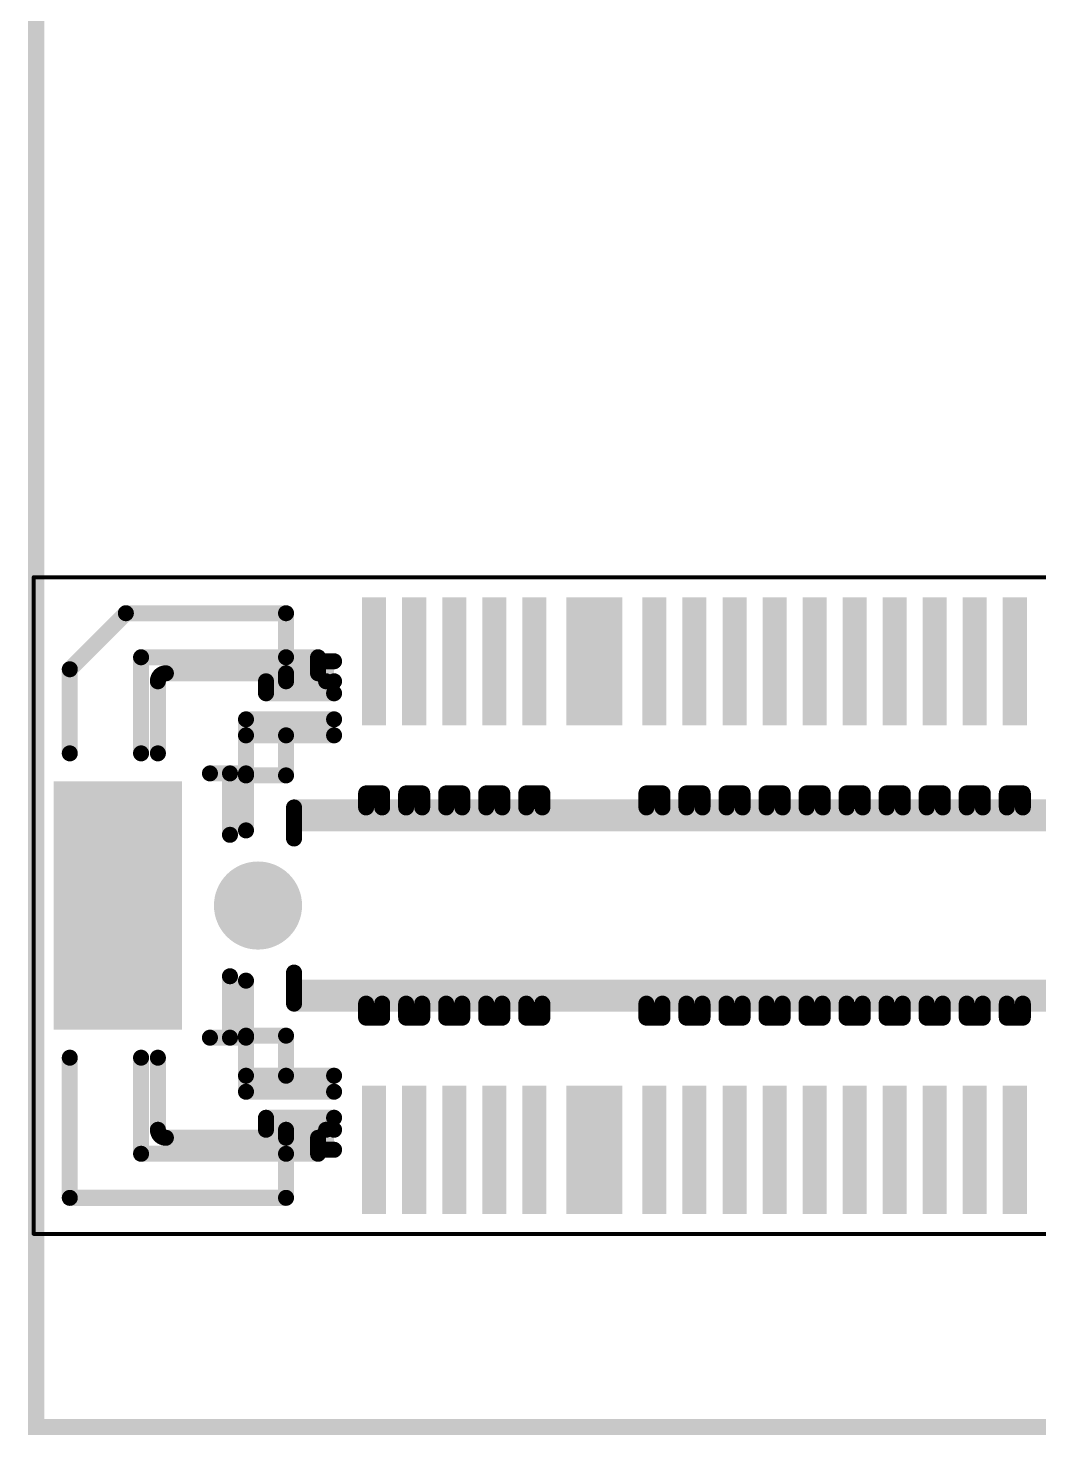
# Model space of a CAD drawing. Header units: millimetres. Extents: x -25.1 to 25.1, y -6.6 to 63.7.
# Drawn here: x -25.07 to -12.45, y -6.61 to 10.96 of the extents above; entities that cross this region are included whole.
import ezdxf

# ---------------------------------------------------------------- set-up
doc = ezdxf.new("R2010")
doc.units = ezdxf.units.MM
for name, color, linetype in [('Mechanical15', 3, 'Continuous'), ('PadHoleLayer', 1, 'Continuous'), ('TopLayer', 40, 'Continuous'), ('TopOverlay', 2, 'Continuous')]:
    doc.layers.add(name, color=color, linetype=linetype)

# ---------------------------------------------------------------- blocks, each defined once
blk = doc.blocks.new('Hirose')
at = {"const_width": 0.2}
blk.add_lwpolyline([(-24.97, -6.51), (24.958, -6.51), (24.958, 63.552), (-24.97, 63.552)], close=True, dxfattribs=at)
at = {"layer": 'Mechanical15', "const_width": 0.05}
for points in [[(-25, -4.1), (-25, 4.1)], [(-25, 4.1), (25, 4.1)], [(-25, -4.1), (25, -4.1)]]:
    blk.add_lwpolyline(points, dxfattribs=at)
at = {"layer": 'Mechanical15', "const_width": 0.025}
for points in [[(-25.013, 4.1, 1), (-24.988, 4.1, 1)], [(-25.013, 4.1, 1), (-24.988, 4.1, 1)], [(-25.013, -4.1, 1), (-24.988, -4.1, 1)], [(-25.013, -4.1, 1), (-24.988, -4.1, 1)]]:
    blk.add_lwpolyline(points, format="xyb", close=True, dxfattribs=at)
at = {"layer": 'PadHoleLayer', "const_width": 0.55}
blk.add_lwpolyline([(-22.475, 0, 1), (-21.925, 0, 1)], format="xyb", close=True, dxfattribs=at)
at = {"layer": 'TopLayer', "const_width": 0.25}
blk.add_lwpolyline([(-22.325, 0, 1), (-22.075, 0, 1)], format="xyb", close=True, dxfattribs=at)
at = {"layer": 'TopLayer'}
for points in [[(-20.9, 2.25), (-20.6, 2.25), (-20.9, 3.85), (-20.6, 3.85)], [(-20.4, 2.25), (-20.1, 2.25), (-20.4, 3.85), (-20.1, 3.85)], [(-19.9, 2.25), (-19.6, 2.25), (-19.9, 3.85), (-19.6, 3.85)], [(-19.4, 2.25), (-19.1, 2.25), (-19.4, 3.85), (-19.1, 3.85)], [(-18.9, 2.25), (-18.6, 2.25), (-18.9, 3.85), (-18.6, 3.85)], [(-18.35, 2.25), (-17.65, 2.25), (-18.35, 3.85), (-17.65, 3.85)], [(-17.4, 2.25), (-17.1, 2.25), (-17.4, 3.85), (-17.1, 3.85)], [(-16.9, 2.25), (-16.6, 2.25), (-16.9, 3.85), (-16.6, 3.85)], [(-16.4, 2.25), (-16.1, 2.25), (-16.4, 3.85), (-16.1, 3.85)], [(-15.9, 2.25), (-15.6, 2.25), (-15.9, 3.85), (-15.6, 3.85)], [(-15.4, 2.25), (-15.1, 2.25), (-15.4, 3.85), (-15.1, 3.85)], [(-14.9, 2.25), (-14.6, 2.25), (-14.9, 3.85), (-14.6, 3.85)], [(-14.4, 2.25), (-14.1, 2.25), (-14.4, 3.85), (-14.1, 3.85)], [(-13.9, 2.25), (-13.6, 2.25), (-13.9, 3.85), (-13.6, 3.85)], [(-13.4, 2.25), (-13.1, 2.25), (-13.4, 3.85), (-13.1, 3.85)], [(-12.9, 2.25), (-12.6, 2.25), (-12.9, 3.85), (-12.6, 3.85)], [(-24.75, -1.55), (-23.15, -1.55), (-24.75, 1.55), (-23.15, 1.55)], [(-20.9, -3.85), (-20.6, -3.85), (-20.9, -2.25), (-20.6, -2.25)], [(-20.4, -3.85), (-20.1, -3.85), (-20.4, -2.25), (-20.1, -2.25)], [(-19.9, -3.85), (-19.6, -3.85), (-19.9, -2.25), (-19.6, -2.25)], [(-19.4, -3.85), (-19.1, -3.85), (-19.4, -2.25), (-19.1, -2.25)], [(-18.9, -3.85), (-18.6, -3.85), (-18.9, -2.25), (-18.6, -2.25)], [(-18.35, -3.85), (-17.65, -3.85), (-18.35, -2.25), (-17.65, -2.25)], [(-17.4, -3.85), (-17.1, -3.85), (-17.4, -2.25), (-17.1, -2.25)], [(-16.9, -3.85), (-16.6, -3.85), (-16.9, -2.25), (-16.6, -2.25)], [(-16.4, -3.85), (-16.1, -3.85), (-16.4, -2.25), (-16.1, -2.25)], [(-15.9, -3.85), (-15.6, -3.85), (-15.9, -2.25), (-15.6, -2.25)], [(-15.4, -3.85), (-15.1, -3.85), (-15.4, -2.25), (-15.1, -2.25)], [(-14.9, -3.85), (-14.6, -3.85), (-14.9, -2.25), (-14.6, -2.25)], [(-14.4, -3.85), (-14.1, -3.85), (-14.4, -2.25), (-14.1, -2.25)], [(-13.9, -3.85), (-13.6, -3.85), (-13.9, -2.25), (-13.6, -2.25)], [(-13.4, -3.85), (-13.1, -3.85), (-13.4, -2.25), (-13.1, -2.25)], [(-12.9, -3.85), (-12.6, -3.85), (-12.9, -2.25), (-12.6, -2.25)]]:
    blk.add_solid(points, dxfattribs=at)
at = {"layer": 'TopOverlay', "const_width": 0.2}
for points in [[(-24.55, 2.95), (-23.85, 3.65)], [(-23.85, 3.65), (-21.85, 3.65)], [(-21.85, 3.1), (-21.85, 3.65)], [(-23.66, 3.1), (-21.45, 3.1)], [(-23.66, 1.9), (-23.66, 3.1)], [(-21.45, 2.9), (-21.45, 3.1)], [(-24.55, 1.9), (-24.55, 2.95)], [(-23.35, 2.9), (-21.45, 2.9)], [(-21.85, 2.8), (-21.85, 2.9)], [(-21.35, 2.8), (-21.35, 3.05)], [(-21.35, 3.05), (-21.25, 3.05)], [(-23.45, 1.9), (-23.45, 2.8)], [(-22.1, 2.65), (-22.1, 2.8)], [(-22.1, 2.8), (-21.25, 2.8)], [(-22.1, 2.65), (-21.25, 2.65)], [(-22.35, 2.325), (-21.25, 2.325)], [(-22.35, 0.938), (-22.35, 2.325)], [(-22.35, 2.125), (-21.25, 2.125)], [(-21.85, 1.625), (-21.85, 2.125)], [(-22.8, 1.65), (-22.35, 1.65)], [(-22.55, 0.883), (-22.55, 1.65)], [(-22.35, 1.625), (-21.85, 1.625)], [(-20.85, 1.346), (-20.85, 1.4)], [(-20.85, 1.4), (-20.65, 1.4)], [(-20.85, 1.225), (-20.85, 1.346)], [(-20.65, 1.346), (-20.65, 1.4)], [(-20.65, 1.225), (-20.65, 1.346)], [(-20.35, 1.346), (-20.35, 1.4)], [(-20.35, 1.4), (-20.15, 1.4)], [(-20.35, 1.225), (-20.35, 1.346)], [(-20.15, 1.346), (-20.15, 1.4)], [(-20.15, 1.225), (-20.15, 1.346)], [(-19.85, 1.346), (-19.85, 1.4)], [(-19.85, 1.4), (-19.65, 1.4)], [(-19.85, 1.225), (-19.85, 1.346)], [(-19.65, 1.346), (-19.65, 1.4)], [(-19.65, 1.225), (-19.65, 1.346)], [(-19.35, 1.346), (-19.35, 1.4)], [(-19.35, 1.4), (-19.15, 1.4)], [(-19.35, 1.225), (-19.35, 1.346)], [(-19.15, 1.346), (-19.15, 1.4)], [(-19.15, 1.225), (-19.15, 1.346)], [(-18.85, 1.346), (-18.85, 1.4)], [(-18.85, 1.4), (-18.65, 1.4)], [(-18.85, 1.225), (-18.85, 1.346)], [(-18.65, 1.346), (-18.65, 1.4)], [(-18.65, 1.225), (-18.65, 1.346)], [(-17.35, 1.346), (-17.35, 1.4)], [(-17.35, 1.4), (-17.15, 1.4)], [(-17.35, 1.225), (-17.35, 1.346)], [(-17.15, 1.346), (-17.15, 1.4)], [(-17.15, 1.225), (-17.15, 1.346)], [(-16.85, 1.346), (-16.85, 1.4)], [(-16.85, 1.4), (-16.65, 1.4)], [(-16.85, 1.225), (-16.85, 1.346)], [(-16.65, 1.346), (-16.65, 1.4)], [(-16.65, 1.225), (-16.65, 1.346)], [(-16.35, 1.346), (-16.35, 1.4)], [(-16.35, 1.4), (-16.15, 1.4)], [(-16.35, 1.225), (-16.35, 1.346)], [(-16.15, 1.346), (-16.15, 1.4)], [(-16.15, 1.225), (-16.15, 1.346)], [(-15.85, 1.346), (-15.85, 1.4)], [(-15.85, 1.4), (-15.65, 1.4)], [(-15.85, 1.225), (-15.85, 1.346)], [(-15.65, 1.346), (-15.65, 1.4)], [(-15.65, 1.225), (-15.65, 1.346)], [(-15.35, 1.346), (-15.35, 1.4)], [(-15.35, 1.4), (-15.15, 1.4)], [(-15.35, 1.225), (-15.35, 1.346)], [(-15.15, 1.346), (-15.15, 1.4)], [(-15.15, 1.225), (-15.15, 1.346)], [(-14.85, 1.346), (-14.85, 1.4)], [(-14.85, 1.4), (-14.65, 1.4)], [(-14.85, 1.225), (-14.85, 1.346)], [(-14.65, 1.346), (-14.65, 1.4)], [(-14.65, 1.225), (-14.65, 1.346)], [(-14.35, 1.346), (-14.35, 1.4)], [(-14.35, 1.4), (-14.15, 1.4)], [(-14.35, 1.225), (-14.35, 1.346)], [(-14.15, 1.346), (-14.15, 1.4)], [(-14.15, 1.225), (-14.15, 1.346)], [(-13.85, 1.346), (-13.85, 1.4)], [(-13.85, 1.4), (-13.65, 1.4)], [(-13.85, 1.225), (-13.85, 1.346)], [(-13.65, 1.346), (-13.65, 1.4)], [(-13.65, 1.225), (-13.65, 1.346)], [(-13.35, 1.346), (-13.35, 1.4)], [(-13.35, 1.4), (-13.15, 1.4)], [(-13.35, 1.225), (-13.35, 1.346)], [(-13.15, 1.346), (-13.15, 1.4)], [(-13.15, 1.225), (-13.15, 1.346)], [(-12.85, 1.346), (-12.85, 1.4)], [(-12.85, 1.4), (-12.65, 1.4)], [(-12.85, 1.225), (-12.85, 1.346)], [(-12.65, 1.346), (-12.65, 1.4)], [(-12.65, 1.225), (-12.65, 1.346)], [(-21.75, 1.225), (21.75, 1.225)], [(-21.75, 1.025), (-21.75, 1.225)], [(-21.75, 1.025), (21.75, 1.025)], [(-21.75, 0.837), (-21.75, 1.025)], [(-22.55, -1.65), (-22.55, -0.883)], [(-22.35, -2.325), (-22.35, -0.938)], [(-21.75, -1.025), (-21.75, -0.837)], [(-21.75, -1.225), (-21.75, -1.025)], [(-21.75, -1.025), (21.75, -1.025)], [(-21.75, -1.225), (21.75, -1.225)], [(-20.85, -1.346), (-20.85, -1.225)], [(-20.65, -1.346), (-20.65, -1.225)], [(-20.35, -1.346), (-20.35, -1.225)], [(-20.15, -1.346), (-20.15, -1.225)], [(-19.85, -1.346), (-19.85, -1.225)], [(-19.65, -1.346), (-19.65, -1.225)], [(-19.35, -1.346), (-19.35, -1.225)], [(-19.15, -1.346), (-19.15, -1.225)], [(-18.85, -1.346), (-18.85, -1.225)], [(-18.65, -1.346), (-18.65, -1.225)], [(-17.35, -1.346), (-17.35, -1.225)], [(-17.15, -1.346), (-17.15, -1.225)], [(-16.85, -1.346), (-16.85, -1.225)], [(-16.65, -1.346), (-16.65, -1.225)], [(-16.35, -1.346), (-16.35, -1.225)], [(-16.15, -1.346), (-16.15, -1.225)], [(-15.85, -1.346), (-15.85, -1.225)], [(-15.65, -1.346), (-15.65, -1.225)], [(-15.35, -1.346), (-15.35, -1.225)], [(-15.15, -1.346), (-15.15, -1.225)], [(-14.85, -1.346), (-14.85, -1.225)], [(-14.65, -1.346), (-14.65, -1.225)], [(-14.35, -1.346), (-14.35, -1.225)], [(-14.15, -1.346), (-14.15, -1.225)], [(-13.85, -1.346), (-13.85, -1.225)], [(-13.65, -1.346), (-13.65, -1.225)], [(-13.35, -1.346), (-13.35, -1.225)], [(-13.15, -1.346), (-13.15, -1.225)], [(-12.85, -1.346), (-12.85, -1.225)], [(-12.65, -1.346), (-12.65, -1.225)], [(-20.85, -1.4), (-20.85, -1.346)], [(-20.85, -1.4), (-20.65, -1.4)], [(-20.65, -1.4), (-20.65, -1.346)], [(-20.35, -1.4), (-20.35, -1.346)], [(-20.35, -1.4), (-20.15, -1.4)], [(-20.15, -1.4), (-20.15, -1.346)], [(-19.85, -1.4), (-19.85, -1.346)], [(-19.85, -1.4), (-19.65, -1.4)], [(-19.65, -1.4), (-19.65, -1.346)], [(-19.35, -1.4), (-19.35, -1.346)], [(-19.35, -1.4), (-19.15, -1.4)], [(-19.15, -1.4), (-19.15, -1.346)], [(-18.85, -1.4), (-18.85, -1.346)], [(-18.85, -1.4), (-18.65, -1.4)], [(-18.65, -1.4), (-18.65, -1.346)], [(-17.35, -1.4), (-17.35, -1.346)], [(-17.35, -1.4), (-17.15, -1.4)], [(-17.15, -1.4), (-17.15, -1.346)], [(-16.85, -1.4), (-16.85, -1.346)], [(-16.85, -1.4), (-16.65, -1.4)], [(-16.65, -1.4), (-16.65, -1.346)], [(-16.35, -1.4), (-16.35, -1.346)], [(-16.35, -1.4), (-16.15, -1.4)], [(-16.15, -1.4), (-16.15, -1.346)], [(-15.85, -1.4), (-15.85, -1.346)], [(-15.85, -1.4), (-15.65, -1.4)], [(-15.65, -1.4), (-15.65, -1.346)], [(-15.35, -1.4), (-15.35, -1.346)], [(-15.35, -1.4), (-15.15, -1.4)], [(-15.15, -1.4), (-15.15, -1.346)], [(-14.85, -1.4), (-14.85, -1.346)], [(-14.85, -1.4), (-14.65, -1.4)], [(-14.65, -1.4), (-14.65, -1.346)], [(-14.35, -1.4), (-14.35, -1.346)], [(-14.35, -1.4), (-14.15, -1.4)], [(-14.15, -1.4), (-14.15, -1.346)], [(-13.85, -1.4), (-13.85, -1.346)], [(-13.85, -1.4), (-13.65, -1.4)], [(-13.65, -1.4), (-13.65, -1.346)], [(-13.35, -1.4), (-13.35, -1.346)], [(-13.35, -1.4), (-13.15, -1.4)], [(-13.15, -1.4), (-13.15, -1.346)], [(-12.85, -1.4), (-12.85, -1.346)], [(-12.85, -1.4), (-12.65, -1.4)], [(-12.65, -1.4), (-12.65, -1.346)], [(-22.8, -1.65), (-22.35, -1.65)], [(-22.35, -1.625), (-21.85, -1.625)], [(-21.85, -2.125), (-21.85, -1.625)], [(-24.55, -3.65), (-24.55, -1.9)], [(-23.66, -3.1), (-23.66, -1.9)], [(-23.45, -2.8), (-23.45, -1.9)], [(-22.35, -2.125), (-21.25, -2.125)], [(-22.35, -2.325), (-21.25, -2.325)], [(-22.1, -2.65), (-21.25, -2.65)], [(-22.1, -2.8), (-22.1, -2.65)], [(-23.35, -2.9), (-21.45, -2.9)], [(-22.1, -2.8), (-21.25, -2.8)], [(-21.85, -2.9), (-21.85, -2.8)], [(-21.45, -3.1), (-21.45, -2.9)], [(-21.35, -3.05), (-21.35, -2.8)], [(-21.35, -3.05), (-21.25, -3.05)], [(-23.66, -3.1), (-21.45, -3.1)], [(-21.85, -3.65), (-21.85, -3.1)], [(-24.55, -3.65), (-21.85, -3.65)]]:
    blk.add_lwpolyline(points, dxfattribs=at)
at = {"layer": 'TopOverlay', "const_width": 0.1}
for points in [[(-23.9, 3.65, 1), (-23.8, 3.65, 1)], [(-23.9, 3.65, 1), (-23.8, 3.65, 1)], [(-21.9, 3.65, 1), (-21.8, 3.65, 1)], [(-21.9, 3.65, 1), (-21.8, 3.65, 1)], [(-23.71, 3.1, 1), (-23.61, 3.1, 1)], [(-23.71, 3.1, 1), (-23.61, 3.1, 1)], [(-21.9, 3.1, 1), (-21.8, 3.1, 1)], [(-21.5, 3.1, 1), (-21.4, 3.1, 1)], [(-21.5, 3.1, 1), (-21.4, 3.1, 1)], [(-24.6, 2.95, 1), (-24.5, 2.95, 1)], [(-24.6, 2.95, 1), (-24.5, 2.95, 1)], [(-23.4, 2.9, 1), (-23.3, 2.9, 1)], [(-23.4, 2.9, 1), (-23.3, 2.9, 1)], [(-21.9, 2.9, 1), (-21.8, 2.9, 1)], [(-21.5, 2.9, 1), (-21.4, 2.9, 1)], [(-21.5, 2.9, 1), (-21.4, 2.9, 1)], [(-21.4, 3.05, 1), (-21.3, 3.05, 1)], [(-21.4, 3.05, 1), (-21.3, 3.05, 1)], [(-21.3, 3.05, 1), (-21.2, 3.05, 1)], [(-23.5, 2.8, 1), (-23.4, 2.8, 1)], [(-23.5, 2.8, 1), (-23.4, 2.8, 1)], [(-22.15, 2.8, 1), (-22.05, 2.8, 1)], [(-22.15, 2.8, 1), (-22.05, 2.8, 1)], [(-21.9, 2.8, 1), (-21.8, 2.8, 1)], [(-21.4, 2.8, 1), (-21.3, 2.8, 1)], [(-21.3, 2.8, 1), (-21.2, 2.8, 1)], [(-22.15, 2.65, 1), (-22.05, 2.65, 1)], [(-22.15, 2.65, 1), (-22.05, 2.65, 1)], [(-21.3, 2.65, 1), (-21.2, 2.65, 1)], [(-22.4, 2.325, 1), (-22.3, 2.325, 1)], [(-22.4, 2.325, 1), (-22.3, 2.325, 1)], [(-21.3, 2.325, 1), (-21.2, 2.325, 1)], [(-22.4, 2.125, 1), (-22.3, 2.125, 1)], [(-21.9, 2.125, 1), (-21.8, 2.125, 1)], [(-21.3, 2.125, 1), (-21.2, 2.125, 1)], [(-24.6, 1.9, 1), (-24.5, 1.9, 1)], [(-23.71, 1.9, 1), (-23.61, 1.9, 1)], [(-23.5, 1.9, 1), (-23.4, 1.9, 1)], [(-22.85, 1.65, 1), (-22.75, 1.65, 1)], [(-22.6, 1.65, 1), (-22.5, 1.65, 1)], [(-22.4, 1.65, 1), (-22.3, 1.65, 1)], [(-22.4, 1.625, 1), (-22.3, 1.625, 1)], [(-21.9, 1.625, 1), (-21.8, 1.625, 1)], [(-21.9, 1.625, 1), (-21.8, 1.625, 1)], [(-20.9, 1.4, 1), (-20.8, 1.4, 1)], [(-20.9, 1.4, 1), (-20.8, 1.4, 1)], [(-20.9, 1.346, 1), (-20.8, 1.346, 1)], [(-20.9, 1.346, 1), (-20.8, 1.346, 1)], [(-20.7, 1.4, 1), (-20.6, 1.4, 1)], [(-20.7, 1.4, 1), (-20.6, 1.4, 1)], [(-20.7, 1.346, 1), (-20.6, 1.346, 1)], [(-20.7, 1.346, 1), (-20.6, 1.346, 1)], [(-20.4, 1.4, 1), (-20.3, 1.4, 1)], [(-20.4, 1.4, 1), (-20.3, 1.4, 1)], [(-20.4, 1.346, 1), (-20.3, 1.346, 1)], [(-20.4, 1.346, 1), (-20.3, 1.346, 1)], [(-20.2, 1.4, 1), (-20.1, 1.4, 1)], [(-20.2, 1.4, 1), (-20.1, 1.4, 1)], [(-20.2, 1.346, 1), (-20.1, 1.346, 1)], [(-20.2, 1.346, 1), (-20.1, 1.346, 1)], [(-19.9, 1.4, 1), (-19.8, 1.4, 1)], [(-19.9, 1.4, 1), (-19.8, 1.4, 1)], [(-19.9, 1.346, 1), (-19.8, 1.346, 1)], [(-19.9, 1.346, 1), (-19.8, 1.346, 1)], [(-19.7, 1.4, 1), (-19.6, 1.4, 1)], [(-19.7, 1.4, 1), (-19.6, 1.4, 1)], [(-19.7, 1.346, 1), (-19.6, 1.346, 1)], [(-19.7, 1.346, 1), (-19.6, 1.346, 1)], [(-19.4, 1.4, 1), (-19.3, 1.4, 1)], [(-19.4, 1.4, 1), (-19.3, 1.4, 1)], [(-19.4, 1.346, 1), (-19.3, 1.346, 1)], [(-19.4, 1.346, 1), (-19.3, 1.346, 1)], [(-19.2, 1.4, 1), (-19.1, 1.4, 1)], [(-19.2, 1.4, 1), (-19.1, 1.4, 1)], [(-19.2, 1.346, 1), (-19.1, 1.346, 1)], [(-19.2, 1.346, 1), (-19.1, 1.346, 1)], [(-18.9, 1.4, 1), (-18.8, 1.4, 1)], [(-18.9, 1.4, 1), (-18.8, 1.4, 1)], [(-18.9, 1.346, 1), (-18.8, 1.346, 1)], [(-18.9, 1.346, 1), (-18.8, 1.346, 1)], [(-18.7, 1.4, 1), (-18.6, 1.4, 1)], [(-18.7, 1.4, 1), (-18.6, 1.4, 1)], [(-18.7, 1.346, 1), (-18.6, 1.346, 1)], [(-18.7, 1.346, 1), (-18.6, 1.346, 1)], [(-17.4, 1.4, 1), (-17.3, 1.4, 1)], [(-17.4, 1.4, 1), (-17.3, 1.4, 1)], [(-17.4, 1.346, 1), (-17.3, 1.346, 1)], [(-17.4, 1.346, 1), (-17.3, 1.346, 1)], [(-17.2, 1.4, 1), (-17.1, 1.4, 1)], [(-17.2, 1.4, 1), (-17.1, 1.4, 1)], [(-17.2, 1.346, 1), (-17.1, 1.346, 1)], [(-17.2, 1.346, 1), (-17.1, 1.346, 1)], [(-16.9, 1.4, 1), (-16.8, 1.4, 1)], [(-16.9, 1.4, 1), (-16.8, 1.4, 1)], [(-16.9, 1.346, 1), (-16.8, 1.346, 1)], [(-16.9, 1.346, 1), (-16.8, 1.346, 1)], [(-16.7, 1.4, 1), (-16.6, 1.4, 1)], [(-16.7, 1.4, 1), (-16.6, 1.4, 1)], [(-16.7, 1.346, 1), (-16.6, 1.346, 1)], [(-16.7, 1.346, 1), (-16.6, 1.346, 1)], [(-16.4, 1.4, 1), (-16.3, 1.4, 1)], [(-16.4, 1.4, 1), (-16.3, 1.4, 1)], [(-16.4, 1.346, 1), (-16.3, 1.346, 1)], [(-16.4, 1.346, 1), (-16.3, 1.346, 1)], [(-16.2, 1.4, 1), (-16.1, 1.4, 1)], [(-16.2, 1.4, 1), (-16.1, 1.4, 1)], [(-16.2, 1.346, 1), (-16.1, 1.346, 1)], [(-16.2, 1.346, 1), (-16.1, 1.346, 1)], [(-15.9, 1.4, 1), (-15.8, 1.4, 1)], [(-15.9, 1.4, 1), (-15.8, 1.4, 1)], [(-15.9, 1.346, 1), (-15.8, 1.346, 1)], [(-15.9, 1.346, 1), (-15.8, 1.346, 1)], [(-15.7, 1.4, 1), (-15.6, 1.4, 1)], [(-15.7, 1.4, 1), (-15.6, 1.4, 1)], [(-15.7, 1.346, 1), (-15.6, 1.346, 1)], [(-15.7, 1.346, 1), (-15.6, 1.346, 1)], [(-15.4, 1.4, 1), (-15.3, 1.4, 1)], [(-15.4, 1.4, 1), (-15.3, 1.4, 1)], [(-15.4, 1.346, 1), (-15.3, 1.346, 1)], [(-15.4, 1.346, 1), (-15.3, 1.346, 1)], [(-15.2, 1.4, 1), (-15.1, 1.4, 1)], [(-15.2, 1.4, 1), (-15.1, 1.4, 1)], [(-15.2, 1.346, 1), (-15.1, 1.346, 1)], [(-15.2, 1.346, 1), (-15.1, 1.346, 1)], [(-14.9, 1.4, 1), (-14.8, 1.4, 1)], [(-14.9, 1.4, 1), (-14.8, 1.4, 1)], [(-14.9, 1.346, 1), (-14.8, 1.346, 1)], [(-14.9, 1.346, 1), (-14.8, 1.346, 1)], [(-14.7, 1.4, 1), (-14.6, 1.4, 1)], [(-14.7, 1.4, 1), (-14.6, 1.4, 1)], [(-14.7, 1.346, 1), (-14.6, 1.346, 1)], [(-14.7, 1.346, 1), (-14.6, 1.346, 1)], [(-14.4, 1.4, 1), (-14.3, 1.4, 1)], [(-14.4, 1.4, 1), (-14.3, 1.4, 1)], [(-14.4, 1.346, 1), (-14.3, 1.346, 1)], [(-14.4, 1.346, 1), (-14.3, 1.346, 1)], [(-14.2, 1.4, 1), (-14.1, 1.4, 1)], [(-14.2, 1.4, 1), (-14.1, 1.4, 1)], [(-14.2, 1.346, 1), (-14.1, 1.346, 1)], [(-14.2, 1.346, 1), (-14.1, 1.346, 1)], [(-13.9, 1.4, 1), (-13.8, 1.4, 1)], [(-13.9, 1.4, 1), (-13.8, 1.4, 1)], [(-13.9, 1.346, 1), (-13.8, 1.346, 1)], [(-13.9, 1.346, 1), (-13.8, 1.346, 1)], [(-13.7, 1.4, 1), (-13.6, 1.4, 1)], [(-13.7, 1.4, 1), (-13.6, 1.4, 1)], [(-13.7, 1.346, 1), (-13.6, 1.346, 1)], [(-13.7, 1.346, 1), (-13.6, 1.346, 1)], [(-13.4, 1.4, 1), (-13.3, 1.4, 1)], [(-13.4, 1.4, 1), (-13.3, 1.4, 1)], [(-13.4, 1.346, 1), (-13.3, 1.346, 1)], [(-13.4, 1.346, 1), (-13.3, 1.346, 1)], [(-13.2, 1.4, 1), (-13.1, 1.4, 1)], [(-13.2, 1.4, 1), (-13.1, 1.4, 1)], [(-13.2, 1.346, 1), (-13.1, 1.346, 1)], [(-13.2, 1.346, 1), (-13.1, 1.346, 1)], [(-12.9, 1.4, 1), (-12.8, 1.4, 1)], [(-12.9, 1.4, 1), (-12.8, 1.4, 1)], [(-12.9, 1.346, 1), (-12.8, 1.346, 1)], [(-12.9, 1.346, 1), (-12.8, 1.346, 1)], [(-12.7, 1.4, 1), (-12.6, 1.4, 1)], [(-12.7, 1.4, 1), (-12.6, 1.4, 1)], [(-12.7, 1.346, 1), (-12.6, 1.346, 1)], [(-12.7, 1.346, 1), (-12.6, 1.346, 1)], [(-21.8, 1.225, 1), (-21.7, 1.225, 1)], [(-21.8, 1.225, 1), (-21.7, 1.225, 1)], [(-20.9, 1.225, 1), (-20.8, 1.225, 1)], [(-20.7, 1.225, 1), (-20.6, 1.225, 1)], [(-20.4, 1.225, 1), (-20.3, 1.225, 1)], [(-20.2, 1.225, 1), (-20.1, 1.225, 1)], [(-19.9, 1.225, 1), (-19.8, 1.225, 1)], [(-19.7, 1.225, 1), (-19.6, 1.225, 1)], [(-19.4, 1.225, 1), (-19.3, 1.225, 1)], [(-19.2, 1.225, 1), (-19.1, 1.225, 1)], [(-18.9, 1.225, 1), (-18.8, 1.225, 1)], [(-18.7, 1.225, 1), (-18.6, 1.225, 1)], [(-17.4, 1.225, 1), (-17.3, 1.225, 1)], [(-17.2, 1.225, 1), (-17.1, 1.225, 1)], [(-16.9, 1.225, 1), (-16.8, 1.225, 1)], [(-16.7, 1.225, 1), (-16.6, 1.225, 1)], [(-16.4, 1.225, 1), (-16.3, 1.225, 1)], [(-16.2, 1.225, 1), (-16.1, 1.225, 1)], [(-15.9, 1.225, 1), (-15.8, 1.225, 1)], [(-15.7, 1.225, 1), (-15.6, 1.225, 1)], [(-15.4, 1.225, 1), (-15.3, 1.225, 1)], [(-15.2, 1.225, 1), (-15.1, 1.225, 1)], [(-14.9, 1.225, 1), (-14.8, 1.225, 1)], [(-14.7, 1.225, 1), (-14.6, 1.225, 1)], [(-14.4, 1.225, 1), (-14.3, 1.225, 1)], [(-14.2, 1.225, 1), (-14.1, 1.225, 1)], [(-13.9, 1.225, 1), (-13.8, 1.225, 1)], [(-13.7, 1.225, 1), (-13.6, 1.225, 1)], [(-13.4, 1.225, 1), (-13.3, 1.225, 1)], [(-13.2, 1.225, 1), (-13.1, 1.225, 1)], [(-12.9, 1.225, 1), (-12.8, 1.225, 1)], [(-12.7, 1.225, 1), (-12.6, 1.225, 1)], [(-21.8, 1.025, 1), (-21.7, 1.025, 1)], [(-21.8, 1.025, 1), (-21.7, 1.025, 1)], [(-21.8, 1.025, 1), (-21.7, 1.025, 1)], [(-22.6, 0.883, 1), (-22.5, 0.883, 1)], [(-22.4, 0.938, 1), (-22.3, 0.938, 1)], [(-21.8, 0.837, 1), (-21.7, 0.837, 1)], [(-22.6, -0.883, 1), (-22.5, -0.883, 1)], [(-22.4, -0.938, 1), (-22.3, -0.938, 1)], [(-21.8, -0.837, 1), (-21.7, -0.837, 1)], [(-21.8, -1.025, 1), (-21.7, -1.025, 1)], [(-21.8, -1.025, 1), (-21.7, -1.025, 1)], [(-21.8, -1.025, 1), (-21.7, -1.025, 1)], [(-21.8, -1.225, 1), (-21.7, -1.225, 1)], [(-21.8, -1.225, 1), (-21.7, -1.225, 1)], [(-20.9, -1.225, 1), (-20.8, -1.225, 1)], [(-20.7, -1.225, 1), (-20.6, -1.225, 1)], [(-20.4, -1.225, 1), (-20.3, -1.225, 1)], [(-20.2, -1.225, 1), (-20.1, -1.225, 1)], [(-19.9, -1.225, 1), (-19.8, -1.225, 1)], [(-19.7, -1.225, 1), (-19.6, -1.225, 1)], [(-19.4, -1.225, 1), (-19.3, -1.225, 1)], [(-19.2, -1.225, 1), (-19.1, -1.225, 1)], [(-18.9, -1.225, 1), (-18.8, -1.225, 1)], [(-18.7, -1.225, 1), (-18.6, -1.225, 1)], [(-17.4, -1.225, 1), (-17.3, -1.225, 1)], [(-17.2, -1.225, 1), (-17.1, -1.225, 1)], [(-16.9, -1.225, 1), (-16.8, -1.225, 1)], [(-16.7, -1.225, 1), (-16.6, -1.225, 1)], [(-16.4, -1.225, 1), (-16.3, -1.225, 1)], [(-16.2, -1.225, 1), (-16.1, -1.225, 1)], [(-15.9, -1.225, 1), (-15.8, -1.225, 1)], [(-15.7, -1.225, 1), (-15.6, -1.225, 1)], [(-15.4, -1.225, 1), (-15.3, -1.225, 1)], [(-15.2, -1.225, 1), (-15.1, -1.225, 1)], [(-14.9, -1.225, 1), (-14.8, -1.225, 1)], [(-14.7, -1.225, 1), (-14.6, -1.225, 1)], [(-14.4, -1.225, 1), (-14.3, -1.225, 1)], [(-14.2, -1.225, 1), (-14.1, -1.225, 1)], [(-13.9, -1.225, 1), (-13.8, -1.225, 1)], [(-13.7, -1.225, 1), (-13.6, -1.225, 1)], [(-13.4, -1.225, 1), (-13.3, -1.225, 1)], [(-13.2, -1.225, 1), (-13.1, -1.225, 1)], [(-12.9, -1.225, 1), (-12.8, -1.225, 1)], [(-12.7, -1.225, 1), (-12.6, -1.225, 1)], [(-20.9, -1.346, 1), (-20.8, -1.346, 1)], [(-20.9, -1.346, 1), (-20.8, -1.346, 1)], [(-20.9, -1.4, 1), (-20.8, -1.4, 1)], [(-20.9, -1.4, 1), (-20.8, -1.4, 1)], [(-20.7, -1.346, 1), (-20.6, -1.346, 1)], [(-20.7, -1.346, 1), (-20.6, -1.346, 1)], [(-20.7, -1.4, 1), (-20.6, -1.4, 1)], [(-20.7, -1.4, 1), (-20.6, -1.4, 1)], [(-20.4, -1.346, 1), (-20.3, -1.346, 1)], [(-20.4, -1.346, 1), (-20.3, -1.346, 1)], [(-20.4, -1.4, 1), (-20.3, -1.4, 1)], [(-20.4, -1.4, 1), (-20.3, -1.4, 1)], [(-20.2, -1.346, 1), (-20.1, -1.346, 1)], [(-20.2, -1.346, 1), (-20.1, -1.346, 1)], [(-20.2, -1.4, 1), (-20.1, -1.4, 1)], [(-20.2, -1.4, 1), (-20.1, -1.4, 1)], [(-19.9, -1.346, 1), (-19.8, -1.346, 1)], [(-19.9, -1.346, 1), (-19.8, -1.346, 1)], [(-19.9, -1.4, 1), (-19.8, -1.4, 1)], [(-19.9, -1.4, 1), (-19.8, -1.4, 1)], [(-19.7, -1.346, 1), (-19.6, -1.346, 1)], [(-19.7, -1.346, 1), (-19.6, -1.346, 1)], [(-19.7, -1.4, 1), (-19.6, -1.4, 1)], [(-19.7, -1.4, 1), (-19.6, -1.4, 1)], [(-19.4, -1.346, 1), (-19.3, -1.346, 1)], [(-19.4, -1.346, 1), (-19.3, -1.346, 1)], [(-19.4, -1.4, 1), (-19.3, -1.4, 1)], [(-19.4, -1.4, 1), (-19.3, -1.4, 1)], [(-19.2, -1.346, 1), (-19.1, -1.346, 1)], [(-19.2, -1.346, 1), (-19.1, -1.346, 1)], [(-19.2, -1.4, 1), (-19.1, -1.4, 1)], [(-19.2, -1.4, 1), (-19.1, -1.4, 1)], [(-18.9, -1.346, 1), (-18.8, -1.346, 1)], [(-18.9, -1.346, 1), (-18.8, -1.346, 1)], [(-18.9, -1.4, 1), (-18.8, -1.4, 1)], [(-18.9, -1.4, 1), (-18.8, -1.4, 1)], [(-18.7, -1.346, 1), (-18.6, -1.346, 1)], [(-18.7, -1.346, 1), (-18.6, -1.346, 1)], [(-18.7, -1.4, 1), (-18.6, -1.4, 1)], [(-18.7, -1.4, 1), (-18.6, -1.4, 1)], [(-17.4, -1.346, 1), (-17.3, -1.346, 1)], [(-17.4, -1.346, 1), (-17.3, -1.346, 1)], [(-17.4, -1.4, 1), (-17.3, -1.4, 1)], [(-17.4, -1.4, 1), (-17.3, -1.4, 1)], [(-17.2, -1.346, 1), (-17.1, -1.346, 1)], [(-17.2, -1.346, 1), (-17.1, -1.346, 1)], [(-17.2, -1.4, 1), (-17.1, -1.4, 1)], [(-17.2, -1.4, 1), (-17.1, -1.4, 1)], [(-16.9, -1.346, 1), (-16.8, -1.346, 1)], [(-16.9, -1.346, 1), (-16.8, -1.346, 1)], [(-16.9, -1.4, 1), (-16.8, -1.4, 1)], [(-16.9, -1.4, 1), (-16.8, -1.4, 1)], [(-16.7, -1.346, 1), (-16.6, -1.346, 1)], [(-16.7, -1.346, 1), (-16.6, -1.346, 1)], [(-16.7, -1.4, 1), (-16.6, -1.4, 1)], [(-16.7, -1.4, 1), (-16.6, -1.4, 1)], [(-16.4, -1.346, 1), (-16.3, -1.346, 1)], [(-16.4, -1.346, 1), (-16.3, -1.346, 1)], [(-16.4, -1.4, 1), (-16.3, -1.4, 1)], [(-16.4, -1.4, 1), (-16.3, -1.4, 1)], [(-16.2, -1.346, 1), (-16.1, -1.346, 1)], [(-16.2, -1.346, 1), (-16.1, -1.346, 1)], [(-16.2, -1.4, 1), (-16.1, -1.4, 1)], [(-16.2, -1.4, 1), (-16.1, -1.4, 1)], [(-15.9, -1.346, 1), (-15.8, -1.346, 1)], [(-15.9, -1.346, 1), (-15.8, -1.346, 1)], [(-15.9, -1.4, 1), (-15.8, -1.4, 1)], [(-15.9, -1.4, 1), (-15.8, -1.4, 1)], [(-15.7, -1.346, 1), (-15.6, -1.346, 1)], [(-15.7, -1.346, 1), (-15.6, -1.346, 1)], [(-15.7, -1.4, 1), (-15.6, -1.4, 1)], [(-15.7, -1.4, 1), (-15.6, -1.4, 1)], [(-15.4, -1.346, 1), (-15.3, -1.346, 1)], [(-15.4, -1.346, 1), (-15.3, -1.346, 1)], [(-15.4, -1.4, 1), (-15.3, -1.4, 1)], [(-15.4, -1.4, 1), (-15.3, -1.4, 1)], [(-15.2, -1.346, 1), (-15.1, -1.346, 1)], [(-15.2, -1.346, 1), (-15.1, -1.346, 1)], [(-15.2, -1.4, 1), (-15.1, -1.4, 1)], [(-15.2, -1.4, 1), (-15.1, -1.4, 1)], [(-14.9, -1.346, 1), (-14.8, -1.346, 1)], [(-14.9, -1.346, 1), (-14.8, -1.346, 1)], [(-14.9, -1.4, 1), (-14.8, -1.4, 1)], [(-14.9, -1.4, 1), (-14.8, -1.4, 1)], [(-14.7, -1.346, 1), (-14.6, -1.346, 1)], [(-14.7, -1.346, 1), (-14.6, -1.346, 1)], [(-14.7, -1.4, 1), (-14.6, -1.4, 1)], [(-14.7, -1.4, 1), (-14.6, -1.4, 1)], [(-14.4, -1.346, 1), (-14.3, -1.346, 1)], [(-14.4, -1.346, 1), (-14.3, -1.346, 1)], [(-14.4, -1.4, 1), (-14.3, -1.4, 1)], [(-14.4, -1.4, 1), (-14.3, -1.4, 1)], [(-14.2, -1.346, 1), (-14.1, -1.346, 1)], [(-14.2, -1.346, 1), (-14.1, -1.346, 1)], [(-14.2, -1.4, 1), (-14.1, -1.4, 1)], [(-14.2, -1.4, 1), (-14.1, -1.4, 1)], [(-13.9, -1.346, 1), (-13.8, -1.346, 1)], [(-13.9, -1.346, 1), (-13.8, -1.346, 1)], [(-13.9, -1.4, 1), (-13.8, -1.4, 1)], [(-13.9, -1.4, 1), (-13.8, -1.4, 1)], [(-13.7, -1.346, 1), (-13.6, -1.346, 1)], [(-13.7, -1.346, 1), (-13.6, -1.346, 1)], [(-13.7, -1.4, 1), (-13.6, -1.4, 1)], [(-13.7, -1.4, 1), (-13.6, -1.4, 1)], [(-13.4, -1.346, 1), (-13.3, -1.346, 1)], [(-13.4, -1.346, 1), (-13.3, -1.346, 1)], [(-13.4, -1.4, 1), (-13.3, -1.4, 1)], [(-13.4, -1.4, 1), (-13.3, -1.4, 1)], [(-13.2, -1.346, 1), (-13.1, -1.346, 1)], [(-13.2, -1.346, 1), (-13.1, -1.346, 1)], [(-13.2, -1.4, 1), (-13.1, -1.4, 1)], [(-13.2, -1.4, 1), (-13.1, -1.4, 1)], [(-12.9, -1.346, 1), (-12.8, -1.346, 1)], [(-12.9, -1.346, 1), (-12.8, -1.346, 1)], [(-12.9, -1.4, 1), (-12.8, -1.4, 1)], [(-12.9, -1.4, 1), (-12.8, -1.4, 1)], [(-12.7, -1.346, 1), (-12.6, -1.346, 1)], [(-12.7, -1.346, 1), (-12.6, -1.346, 1)], [(-12.7, -1.4, 1), (-12.6, -1.4, 1)], [(-12.7, -1.4, 1), (-12.6, -1.4, 1)], [(-22.85, -1.65, 1), (-22.75, -1.65, 1)], [(-22.6, -1.65, 1), (-22.5, -1.65, 1)], [(-22.4, -1.625, 1), (-22.3, -1.625, 1)], [(-22.4, -1.65, 1), (-22.3, -1.65, 1)], [(-21.9, -1.625, 1), (-21.8, -1.625, 1)], [(-21.9, -1.625, 1), (-21.8, -1.625, 1)], [(-24.6, -1.9, 1), (-24.5, -1.9, 1)], [(-23.71, -1.9, 1), (-23.61, -1.9, 1)], [(-23.5, -1.9, 1), (-23.4, -1.9, 1)], [(-22.4, -2.125, 1), (-22.3, -2.125, 1)], [(-21.9, -2.125, 1), (-21.8, -2.125, 1)], [(-21.3, -2.125, 1), (-21.2, -2.125, 1)], [(-22.4, -2.325, 1), (-22.3, -2.325, 1)], [(-22.4, -2.325, 1), (-22.3, -2.325, 1)], [(-21.3, -2.325, 1), (-21.2, -2.325, 1)], [(-22.15, -2.65, 1), (-22.05, -2.65, 1)], [(-22.15, -2.65, 1), (-22.05, -2.65, 1)], [(-21.3, -2.65, 1), (-21.2, -2.65, 1)], [(-23.5, -2.8, 1), (-23.4, -2.8, 1)], [(-23.5, -2.8, 1), (-23.4, -2.8, 1)], [(-23.4, -2.9, 1), (-23.3, -2.9, 1)], [(-23.4, -2.9, 1), (-23.3, -2.9, 1)], [(-22.15, -2.8, 1), (-22.05, -2.8, 1)], [(-22.15, -2.8, 1), (-22.05, -2.8, 1)], [(-21.9, -2.8, 1), (-21.8, -2.8, 1)], [(-21.9, -2.9, 1), (-21.8, -2.9, 1)], [(-21.5, -2.9, 1), (-21.4, -2.9, 1)], [(-21.5, -2.9, 1), (-21.4, -2.9, 1)], [(-21.4, -2.8, 1), (-21.3, -2.8, 1)], [(-21.3, -2.8, 1), (-21.2, -2.8, 1)], [(-21.4, -3.05, 1), (-21.3, -3.05, 1)], [(-21.4, -3.05, 1), (-21.3, -3.05, 1)], [(-21.3, -3.05, 1), (-21.2, -3.05, 1)], [(-23.71, -3.1, 1), (-23.61, -3.1, 1)], [(-23.71, -3.1, 1), (-23.61, -3.1, 1)], [(-21.9, -3.1, 1), (-21.8, -3.1, 1)], [(-21.5, -3.1, 1), (-21.4, -3.1, 1)], [(-21.5, -3.1, 1), (-21.4, -3.1, 1)], [(-24.6, -3.65, 1), (-24.5, -3.65, 1)], [(-24.6, -3.65, 1), (-24.5, -3.65, 1)], [(-21.9, -3.65, 1), (-21.8, -3.65, 1)], [(-21.9, -3.65, 1), (-21.8, -3.65, 1)]]:
    blk.add_lwpolyline(points, format="xyb", close=True, dxfattribs=at)
at = {"layer": 'TopOverlay', "const_width": 0.2}
for points in [[(-23.45, 2.8, -0.414214), (-23.35, 2.9)], [(-23.35, -2.9, -0.414214), (-23.45, -2.8)]]:
    blk.add_lwpolyline(points, format="xyb", dxfattribs=at)

msp = doc.modelspace()

# ---------------------------------------------------------------- block references
at = {"layer": 'Mechanical15'}
msp.add_blockref('Hirose', (0, 0), dxfattribs=at)

doc.saveas('drawing.dxf')
